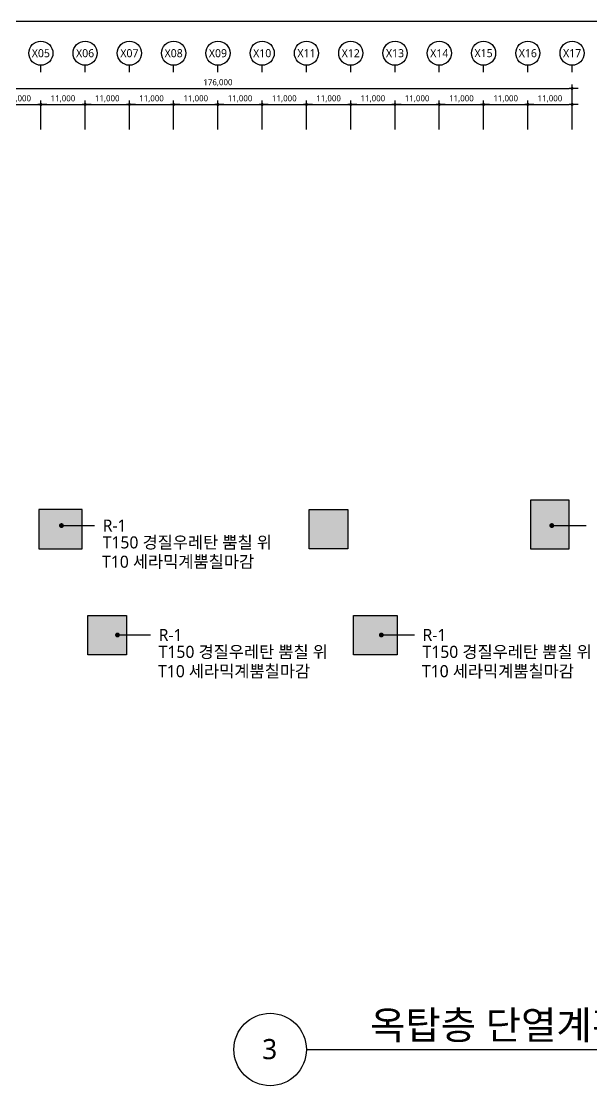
# Model space of a CAD drawing. Header units: millimetres. Extents: x 1037297 to 3512330, y 928637 to 1464837.
# Drawn here: x 3228058 to 3369784, y 1200237 to 1464837 of the extents above; entities that cross this region are included whole.
import ezdxf
from ezdxf.enums import TextEntityAlignment as Align

# ---------------------------------------------------------------- set-up
doc = ezdxf.new("R2010")
doc.units = ezdxf.units.MM
doc.header["$LTSCALE"] = 5
doc.header["$MEASUREMENT"] = 0
doc.header["$PDSIZE"] = -10
doc.layers.get('0').update_dxf_attribs({"linetype": 'CONTINUOUS'})
doc.layers.get('Defpoints').update_dxf_attribs({"color": 153, "linetype": 'CONTINUOUS'})
for name, color, linetype, lineweight in [('A-AXIS-BUBL', 7, 'CONTINUOUS', 25), ('A-DIMS', 7, 'CONTINUOUS', 25), ('A-MKXS-LEAD', 7, 'CONTINUOUS', 25), ('A-MKXS-TEXT1', 3, 'CONTINUOUS', 25), ('A-XXXX-HATC', 8, 'CONTINUOUS', 18), ('A-XXXX-SYMB', 7, 'CONTINUOUS', 25), ('A-XXXX-TXT1', 3, 'CONTINUOUS', 25), ('A-XXXX-TXT2', 3, 'CONTINUOUS', 25)]:
    doc.layers.add(name, color=color, linetype=linetype, lineweight=lineweight)
doc.styles.add('HY울릉도L', font='')
doc.styles.add('맑은고딕', font='malgun.ttf')
doc.styles.get('HY울릉도L').set_extended_font_data('HYwulM')
doc.dimstyles.new('CDIM', dxfattribs={"dimtxt": 3, "dimasz": 1.5, "dimexe": 2, "dimexo": 1, "dimgap": 1, "dimtad": 1, "dimdec": 0, "dimrnd": 0.5, "dimzin": 0, "dimdsep": 32, "dimlunit": 6, "dimtxsty": 'HY울릉도L', "dimblk1": '_CIDOT', "dimblk2": '_CIDOT', "dimsah": 1, "dimcen": 5.5, "dimclrd": 2, "dimclre": 2, "dimclrt": 7, "dimadec": 0, "dimazin": 0, "dimtfac": 1, "dimtdec": 0, "dimtix": 1, "dimtmove": 2, "dimatfit": 1, "dimldrblk": '_CIDOT', "dimfxl": 1, "dimtolj": 1, "dimtzin": 0, "dimlwd": -1, "dimarcsym": 0})

# ---------------------------------------------------------------- blocks, each defined once
blk = doc.blocks.new('_CIDOT')
at = {"color": 0, "linetype": 'ByBlock'}
blk.add_line((2, 0), (-1, 0), dxfattribs=at)
at = {"color": 0, "linetype": 'ByBlock', "const_width": 0.5}
blk.add_lwpolyline([(-0.25, 0, 1), (0.25, 0, 1)], format="xyb", close=True, dxfattribs=at)
blk = doc.blocks.new('*D27')
at = {"layer": 'A-DIMS', "lineweight": -2, "transparency": 16777216}
for p, q in [((159693, 255621), (159693, 262871)), ((170693, 255621), (170693, 262871))]:
    blk.add_line(p, q, dxfattribs=at)
at = {"layer": 'A-DIMS', "transparency": 16777216}
blk.add_line((160443, 261871), (169943, 261871), dxfattribs=at)
at = {"layer": 'Defpoints', "color": 0, "transparency": 16777216}
for p in [(170693, 261871), (159693, 255121), (170693, 255121)]:
    blk.add_point(p, dxfattribs=at)
at = {"layer": 'A-DIMS', "transparency": 16777216, "xscale": 750, "yscale": 750, "zscale": 750, "rotation": 180}
blk.add_blockref('_CIDOT', (159693, 261871), dxfattribs=at)
at = {"layer": 'A-DIMS', "transparency": 16777216, "xscale": 750, "yscale": 750, "zscale": 750}
blk.add_blockref('_CIDOT', (170693, 261871), dxfattribs=at)
at = {"layer": 'A-DIMS', "color": 3, "transparency": 16777216, "insert": (165193, 263275), "char_height": 1500, "attachment_point": 5, "style": '맑은고딕'}
blk.add_mtext('\\A1;11,000', dxfattribs=at)
blk = doc.blocks.new('*D28')
at = {"layer": 'A-DIMS', "lineweight": -2, "transparency": 16777216}
for p, q in [((170693, 255621), (170693, 262871)), ((181693, 255621), (181693, 262871))]:
    blk.add_line(p, q, dxfattribs=at)
at = {"layer": 'A-DIMS', "transparency": 16777216}
blk.add_line((171443, 261871), (180943, 261871), dxfattribs=at)
at = {"layer": 'Defpoints', "color": 0, "transparency": 16777216}
for p in [(181693, 261871), (170693, 255121), (181693, 255121)]:
    blk.add_point(p, dxfattribs=at)
at = {"layer": 'A-DIMS', "transparency": 16777216, "xscale": 750, "yscale": 750, "zscale": 750, "rotation": 180}
blk.add_blockref('_CIDOT', (170693, 261871), dxfattribs=at)
at = {"layer": 'A-DIMS', "transparency": 16777216, "xscale": 750, "yscale": 750, "zscale": 750}
blk.add_blockref('_CIDOT', (181693, 261871), dxfattribs=at)
at = {"layer": 'A-DIMS', "color": 3, "transparency": 16777216, "insert": (176193, 263275), "char_height": 1500, "attachment_point": 5, "style": '맑은고딕'}
blk.add_mtext('\\A1;11,000', dxfattribs=at)
blk = doc.blocks.new('*D29')
at = {"layer": 'A-DIMS', "lineweight": -2, "transparency": 16777216}
for p, q in [((181693, 255621), (181693, 262871)), ((192693, 255621), (192693, 262871))]:
    blk.add_line(p, q, dxfattribs=at)
at = {"layer": 'A-DIMS', "transparency": 16777216}
blk.add_line((182443, 261871), (191943, 261871), dxfattribs=at)
at = {"layer": 'Defpoints', "color": 0, "transparency": 16777216}
for p in [(192693, 261871), (181693, 255121), (192693, 255121)]:
    blk.add_point(p, dxfattribs=at)
at = {"layer": 'A-DIMS', "transparency": 16777216, "xscale": 750, "yscale": 750, "zscale": 750, "rotation": 180}
blk.add_blockref('_CIDOT', (181693, 261871), dxfattribs=at)
at = {"layer": 'A-DIMS', "transparency": 16777216, "xscale": 750, "yscale": 750, "zscale": 750}
blk.add_blockref('_CIDOT', (192693, 261871), dxfattribs=at)
at = {"layer": 'A-DIMS', "color": 3, "transparency": 16777216, "insert": (187193, 263275), "char_height": 1500, "attachment_point": 5, "style": '맑은고딕'}
blk.add_mtext('\\A1;11,000', dxfattribs=at)
blk = doc.blocks.new('*D30')
at = {"layer": 'A-DIMS', "lineweight": -2, "transparency": 16777216}
for p, q in [((192693, 255621), (192693, 262871)), ((203693, 255621), (203693, 262871))]:
    blk.add_line(p, q, dxfattribs=at)
at = {"layer": 'A-DIMS', "transparency": 16777216}
blk.add_line((193443, 261871), (202943, 261871), dxfattribs=at)
at = {"layer": 'Defpoints', "color": 0, "transparency": 16777216}
for p in [(203693, 261871), (192693, 255121), (203693, 255121)]:
    blk.add_point(p, dxfattribs=at)
at = {"layer": 'A-DIMS', "transparency": 16777216, "xscale": 750, "yscale": 750, "zscale": 750, "rotation": 180}
blk.add_blockref('_CIDOT', (192693, 261871), dxfattribs=at)
at = {"layer": 'A-DIMS', "transparency": 16777216, "xscale": 750, "yscale": 750, "zscale": 750}
blk.add_blockref('_CIDOT', (203693, 261871), dxfattribs=at)
at = {"layer": 'A-DIMS', "color": 3, "transparency": 16777216, "insert": (198193, 263275), "char_height": 1500, "attachment_point": 5, "style": '맑은고딕'}
blk.add_mtext('\\A1;11,000', dxfattribs=at)
blk = doc.blocks.new('*D31')
at = {"layer": 'A-DIMS', "lineweight": -2, "transparency": 16777216}
for p, q in [((203693, 255621), (203693, 262871)), ((214693, 255621), (214693, 262871))]:
    blk.add_line(p, q, dxfattribs=at)
at = {"layer": 'A-DIMS', "transparency": 16777216}
blk.add_line((204443, 261871), (213943, 261871), dxfattribs=at)
at = {"layer": 'Defpoints', "color": 0, "transparency": 16777216}
for p in [(214693, 261871), (203693, 255121), (214693, 255121)]:
    blk.add_point(p, dxfattribs=at)
at = {"layer": 'A-DIMS', "transparency": 16777216, "xscale": 750, "yscale": 750, "zscale": 750, "rotation": 180}
blk.add_blockref('_CIDOT', (203693, 261871), dxfattribs=at)
at = {"layer": 'A-DIMS', "transparency": 16777216, "xscale": 750, "yscale": 750, "zscale": 750}
blk.add_blockref('_CIDOT', (214693, 261871), dxfattribs=at)
at = {"layer": 'A-DIMS', "color": 3, "transparency": 16777216, "insert": (209193, 263275), "char_height": 1500, "attachment_point": 5, "style": '맑은고딕'}
blk.add_mtext('\\A1;11,000', dxfattribs=at)
blk = doc.blocks.new('*D32')
at = {"layer": 'A-DIMS', "lineweight": -2, "transparency": 16777216}
for p, q in [((214693, 255621), (214693, 262871)), ((225693, 255621), (225693, 262871))]:
    blk.add_line(p, q, dxfattribs=at)
at = {"layer": 'A-DIMS', "transparency": 16777216}
blk.add_line((215443, 261871), (224943, 261871), dxfattribs=at)
at = {"layer": 'Defpoints', "color": 0, "transparency": 16777216}
for p in [(225693, 261871), (214693, 255121), (225693, 255121)]:
    blk.add_point(p, dxfattribs=at)
at = {"layer": 'A-DIMS', "transparency": 16777216, "xscale": 750, "yscale": 750, "zscale": 750, "rotation": 180}
blk.add_blockref('_CIDOT', (214693, 261871), dxfattribs=at)
at = {"layer": 'A-DIMS', "transparency": 16777216, "xscale": 750, "yscale": 750, "zscale": 750}
blk.add_blockref('_CIDOT', (225693, 261871), dxfattribs=at)
at = {"layer": 'A-DIMS', "color": 3, "transparency": 16777216, "insert": (220193, 263275), "char_height": 1500, "attachment_point": 5, "style": '맑은고딕'}
blk.add_mtext('\\A1;11,000', dxfattribs=at)
blk = doc.blocks.new('*D33')
at = {"layer": 'A-DIMS', "lineweight": -2, "transparency": 16777216}
for p, q in [((225693, 255621), (225693, 262871)), ((236693, 255621), (236693, 262871))]:
    blk.add_line(p, q, dxfattribs=at)
at = {"layer": 'A-DIMS', "transparency": 16777216}
blk.add_line((226443, 261871), (235943, 261871), dxfattribs=at)
at = {"layer": 'Defpoints', "color": 0, "transparency": 16777216}
for p in [(236693, 261871), (225693, 255121), (236693, 255121)]:
    blk.add_point(p, dxfattribs=at)
at = {"layer": 'A-DIMS', "transparency": 16777216, "xscale": 750, "yscale": 750, "zscale": 750, "rotation": 180}
blk.add_blockref('_CIDOT', (225693, 261871), dxfattribs=at)
at = {"layer": 'A-DIMS', "transparency": 16777216, "xscale": 750, "yscale": 750, "zscale": 750}
blk.add_blockref('_CIDOT', (236693, 261871), dxfattribs=at)
at = {"layer": 'A-DIMS', "color": 3, "transparency": 16777216, "insert": (231193, 263275), "char_height": 1500, "attachment_point": 5, "style": '맑은고딕'}
blk.add_mtext('\\A1;11,000', dxfattribs=at)
blk = doc.blocks.new('*D34')
at = {"layer": 'A-DIMS', "lineweight": -2, "transparency": 16777216}
for p, q in [((236693, 255621), (236693, 262871)), ((247693, 255621), (247693, 262871))]:
    blk.add_line(p, q, dxfattribs=at)
at = {"layer": 'A-DIMS', "transparency": 16777216}
blk.add_line((237443, 261871), (246943, 261871), dxfattribs=at)
at = {"layer": 'Defpoints', "color": 0, "transparency": 16777216}
for p in [(247693, 261871), (236693, 255121), (247693, 255121)]:
    blk.add_point(p, dxfattribs=at)
at = {"layer": 'A-DIMS', "transparency": 16777216, "xscale": 750, "yscale": 750, "zscale": 750, "rotation": 180}
blk.add_blockref('_CIDOT', (236693, 261871), dxfattribs=at)
at = {"layer": 'A-DIMS', "transparency": 16777216, "xscale": 750, "yscale": 750, "zscale": 750}
blk.add_blockref('_CIDOT', (247693, 261871), dxfattribs=at)
at = {"layer": 'A-DIMS', "color": 3, "transparency": 16777216, "insert": (242193, 263275), "char_height": 1500, "attachment_point": 5, "style": '맑은고딕'}
blk.add_mtext('\\A1;11,000', dxfattribs=at)
blk = doc.blocks.new('*D35')
at = {"layer": 'A-DIMS', "lineweight": -2, "transparency": 16777216}
for p, q in [((247693, 255621), (247693, 262871)), ((258693, 255621), (258693, 262871))]:
    blk.add_line(p, q, dxfattribs=at)
at = {"layer": 'A-DIMS', "transparency": 16777216}
blk.add_line((248443, 261871), (257943, 261871), dxfattribs=at)
at = {"layer": 'Defpoints', "color": 0, "transparency": 16777216}
for p in [(258693, 261871), (247693, 255121), (258693, 255121)]:
    blk.add_point(p, dxfattribs=at)
at = {"layer": 'A-DIMS', "transparency": 16777216, "xscale": 750, "yscale": 750, "zscale": 750, "rotation": 180}
blk.add_blockref('_CIDOT', (247693, 261871), dxfattribs=at)
at = {"layer": 'A-DIMS', "transparency": 16777216, "xscale": 750, "yscale": 750, "zscale": 750}
blk.add_blockref('_CIDOT', (258693, 261871), dxfattribs=at)
at = {"layer": 'A-DIMS', "color": 3, "transparency": 16777216, "insert": (253193, 263275), "char_height": 1500, "attachment_point": 5, "style": '맑은고딕'}
blk.add_mtext('\\A1;11,000', dxfattribs=at)
blk = doc.blocks.new('*D36')
at = {"layer": 'A-DIMS', "lineweight": -2, "transparency": 16777216}
for p, q in [((258693, 255621), (258693, 262871)), ((269693, 255621), (269693, 262871))]:
    blk.add_line(p, q, dxfattribs=at)
at = {"layer": 'A-DIMS', "transparency": 16777216}
blk.add_line((259443, 261871), (268943, 261871), dxfattribs=at)
at = {"layer": 'Defpoints', "color": 0, "transparency": 16777216}
for p in [(269693, 261871), (258693, 255121), (269693, 255121)]:
    blk.add_point(p, dxfattribs=at)
at = {"layer": 'A-DIMS', "transparency": 16777216, "xscale": 750, "yscale": 750, "zscale": 750, "rotation": 180}
blk.add_blockref('_CIDOT', (258693, 261871), dxfattribs=at)
at = {"layer": 'A-DIMS', "transparency": 16777216, "xscale": 750, "yscale": 750, "zscale": 750}
blk.add_blockref('_CIDOT', (269693, 261871), dxfattribs=at)
at = {"layer": 'A-DIMS', "color": 3, "transparency": 16777216, "insert": (264193, 263275), "char_height": 1500, "attachment_point": 5, "style": '맑은고딕'}
blk.add_mtext('\\A1;11,000', dxfattribs=at)
blk = doc.blocks.new('*D37')
at = {"layer": 'A-DIMS', "lineweight": -2, "transparency": 16777216}
for p, q in [((269693, 255621), (269693, 262871)), ((280693, 255621), (280693, 262871))]:
    blk.add_line(p, q, dxfattribs=at)
at = {"layer": 'A-DIMS', "transparency": 16777216}
blk.add_line((270443, 261871), (279943, 261871), dxfattribs=at)
at = {"layer": 'Defpoints', "color": 0, "transparency": 16777216}
for p in [(280693, 261871), (269693, 255121), (280693, 255121)]:
    blk.add_point(p, dxfattribs=at)
at = {"layer": 'A-DIMS', "transparency": 16777216, "xscale": 750, "yscale": 750, "zscale": 750, "rotation": 180}
blk.add_blockref('_CIDOT', (269693, 261871), dxfattribs=at)
at = {"layer": 'A-DIMS', "transparency": 16777216, "xscale": 750, "yscale": 750, "zscale": 750}
blk.add_blockref('_CIDOT', (280693, 261871), dxfattribs=at)
at = {"layer": 'A-DIMS', "color": 3, "transparency": 16777216, "insert": (275193, 263275), "char_height": 1500, "attachment_point": 5, "style": '맑은고딕'}
blk.add_mtext('\\A1;11,000', dxfattribs=at)
blk = doc.blocks.new('*D38')
at = {"layer": 'A-DIMS', "lineweight": -2, "transparency": 16777216}
for p, q in [((280693, 255621), (280693, 262871)), ((291693, 255621), (291693, 262871))]:
    blk.add_line(p, q, dxfattribs=at)
at = {"layer": 'A-DIMS', "transparency": 16777216}
blk.add_line((281443, 261871), (290943, 261871), dxfattribs=at)
at = {"layer": 'Defpoints', "color": 0, "transparency": 16777216}
for p in [(291693, 261871), (280693, 255121), (291693, 255121)]:
    blk.add_point(p, dxfattribs=at)
at = {"layer": 'A-DIMS', "transparency": 16777216, "xscale": 750, "yscale": 750, "zscale": 750, "rotation": 180}
blk.add_blockref('_CIDOT', (280693, 261871), dxfattribs=at)
at = {"layer": 'A-DIMS', "transparency": 16777216, "xscale": 750, "yscale": 750, "zscale": 750}
blk.add_blockref('_CIDOT', (291693, 261871), dxfattribs=at)
at = {"layer": 'A-DIMS', "color": 3, "transparency": 16777216, "insert": (286193, 263275), "char_height": 1500, "attachment_point": 5, "style": '맑은고딕'}
blk.add_mtext('\\A1;11,000', dxfattribs=at)
blk = doc.blocks.new('*D39')
at = {"layer": 'A-DIMS', "lineweight": -2, "transparency": 16777216}
for p, q in [((126693, 255621), (126693, 266871)), ((302693, 255621), (302693, 266871))]:
    blk.add_line(p, q, dxfattribs=at)
at = {"layer": 'A-DIMS', "transparency": 16777216}
blk.add_line((127443, 265871), (301943, 265871), dxfattribs=at)
at = {"layer": 'Defpoints', "color": 0, "transparency": 16777216}
for p in [(302693, 265871), (126693, 255121), (302693, 255121)]:
    blk.add_point(p, dxfattribs=at)
at = {"layer": 'A-DIMS', "transparency": 16777216, "xscale": 750, "yscale": 750, "zscale": 750, "rotation": 180}
blk.add_blockref('_CIDOT', (126693, 265871), dxfattribs=at)
at = {"layer": 'A-DIMS', "transparency": 16777216, "xscale": 750, "yscale": 750, "zscale": 750}
blk.add_blockref('_CIDOT', (302693, 265871), dxfattribs=at)
at = {"layer": 'A-DIMS', "color": 3, "transparency": 16777216, "insert": (214693, 267275), "char_height": 1500, "attachment_point": 5, "style": '맑은고딕'}
blk.add_mtext('\\A1;176,000', dxfattribs=at)
blk = doc.blocks.new('*D40')
at = {"layer": 'A-DIMS', "lineweight": -2, "transparency": 16777216}
for p, q in [((291693, 255621), (291693, 262871)), ((302693, 255621), (302693, 262871))]:
    blk.add_line(p, q, dxfattribs=at)
at = {"layer": 'A-DIMS', "transparency": 16777216}
blk.add_line((292443, 261871), (301943, 261871), dxfattribs=at)
at = {"layer": 'Defpoints', "color": 0, "transparency": 16777216}
for p in [(302693, 261871), (291693, 255121), (302693, 255121)]:
    blk.add_point(p, dxfattribs=at)
at = {"layer": 'A-DIMS', "transparency": 16777216, "xscale": 750, "yscale": 750, "zscale": 750, "rotation": 180}
blk.add_blockref('_CIDOT', (291693, 261871), dxfattribs=at)
at = {"layer": 'A-DIMS', "transparency": 16777216, "xscale": 750, "yscale": 750, "zscale": 750}
blk.add_blockref('_CIDOT', (302693, 261871), dxfattribs=at)
at = {"layer": 'A-DIMS', "color": 3, "transparency": 16777216, "insert": (297193, 263275), "char_height": 1500, "attachment_point": 5, "style": '맑은고딕'}
blk.add_mtext('\\A1;11,000', dxfattribs=at)
blk = doc.blocks.new('DIM(210222)')
for p, q in [((170693, 269870.6), (170693, 271620.6)), ((181693, 269870.6), (181693, 271620.6)), ((192693, 269870.6), (192693, 271620.6)), ((203693, 269870.6), (203693, 271620.6)), ((214693, 269870.6), (214693, 271620.6)), ((225693, 269870.6), (225693, 271620.6)), ((236693, 269870.6), (236693, 271620.6)), ((247693, 269870.6), (247693, 271620.6)), ((258693, 269870.6), (258693, 271620.6)), ((269693, 269870.6), (269693, 271620.6)), ((280693, 269870.6), (280693, 271620.6)), ((291693, 269870.6), (291693, 271620.6)), ((302693, 269870.6), (302693, 271620.6))]:
    blk.add_line(p, q)
at = {"layer": 'A-AXIS-BUBL', "ltscale": 0.2}
for centre in [(170693, 274620.6), (181693, 274620.6), (192693, 274620.6), (203693, 274620.6), (214693, 274620.6), (225693, 274620.6), (236693, 274620.6), (247693, 274620.6), (258693, 274620.6), (269693, 274620.6), (280693, 274620.6), (291693, 274620.6), (302693, 274620.6)]:
    blk.add_circle(centre, 3000, dxfattribs=at)
at = {"layer": 'A-XXXX-TXT2', "ltscale": 0.2, "style": '맑은고딕'}
for s, p in [('X05', (170693, 274620.6)), ('X06', (181693, 274620.6)), ('X07', (192693, 274620.6)), ('X08', (203693, 274620.6)), ('X09', (214693, 274620.6)), ('X10', (225693, 274620.6)), ('X11', (236693, 274620.6)), ('X12', (247693, 274620.6)), ('X13', (258693, 274620.6)), ('X14', (269693, 274620.6)), ('X15', (280693, 274620.6)), ('X16', (291693, 274620.6)), ('X17', (302693, 274620.6))]:
    blk.add_text(s, height=2000, dxfattribs=at).set_placement(p, align=Align.MIDDLE)
at = {"layer": 'A-DIMS'}
for p1, p2, distance, picture, middle in [((126693, 255120.6), (302693, 255120.6), 10750, '*D39', (214693, 267275.5)), ((159693, 255120.6), (170693, 255120.6), 6750, '*D27', (165193, 263275.5)), ((170693, 255120.6), (181693, 255120.6), 6750, '*D28', (176193, 263275.5)), ((181693, 255120.6), (192693, 255120.6), 6750, '*D29', (187193, 263275.5)), ((192693, 255120.6), (203693, 255120.6), 6750, '*D30', (198193, 263275.5)), ((203693, 255120.6), (214693, 255120.6), 6750, '*D31', (209193, 263275.5)), ((214693, 255120.6), (225693, 255120.6), 6750, '*D32', (220193, 263275.5)), ((225693, 255120.6), (236693, 255120.6), 6750, '*D33', (231193, 263275.5)), ((236693, 255120.6), (247693, 255120.6), 6750, '*D34', (242193, 263275.5)), ((247693, 255120.6), (258693, 255120.6), 6750, '*D35', (253193, 263275.5)), ((258693, 255120.6), (269693, 255120.6), 6750, '*D36', (264193, 263275.5)), ((269693, 255120.6), (280693, 255120.6), 6750, '*D37', (275193, 263275.5)), ((280693, 255120.6), (291693, 255120.6), 6750, '*D38', (286193, 263275.5)), ((291693, 255120.6), (302693, 255120.6), 6750, '*D40', (297193, 263275.5))]:
    dim = blk.add_aligned_dim(p1=p1, p2=p2, distance=distance, dimstyle='CDIM', override={"dimscale": 500, "dimtxsty": '맑은고딕', "dimclrd": 256, "dimclre": 256, "dimclrt": 3}, dxfattribs=at)
    dim.commit()
    dim.dimension.update_dxf_attribs({"geometry": picture, "text_midpoint": middle})

msp = doc.modelspace()

# ---------------------------------------------------------------- hatches: boundary and pattern name
at = {"layer": 'A-XXXX-HATC'}
h = msp.add_hatch(dxfattribs=at)
h.set_pattern_fill('HONEY', color=30, scale=6000)
h.set_pattern_definition([(0, (359375, 268100), (1125, 649.51905), [750, -1500]), (120, (359375, 268100), (-1125, 649.51905), [750, -1500]), (60, (359375, 268100), (2e-13, 1299.0381), [-1500, 750])])
h.paths.add_polyline_path([(3189665, 1305058), (3189665, 1317158), (3199215, 1317158), (3199215, 1305058)])
h.paths.add_polyline_path([(3243215, 1333658), (3243215, 1343508), (3232415, 1343508), (3232415, 1333658)])
h.paths.add_polyline_path([(3310615, 1307308), (3310615, 1317158), (3321415, 1317158), (3321415, 1307308)])
h.paths.add_polyline_path([(3364165, 1345758), (3354615, 1345758), (3354615, 1333658), (3364165, 1333658)])
h.paths.add_polyline_path([(3244615, 1307308), (3244615, 1317158), (3254215, 1317158), (3254215, 1307308)])
h.paths.add_polyline_path([(3299615, 1333658), (3299615, 1343508), (3309215, 1343508), (3309215, 1333658)])

# ---------------------------------------------------------------- linework, layer by layer
msp.add_line((2717297, 1464837), (3436047, 1464837))
for points in [[(3364165, 1345758), (3354615, 1345758), (3354615, 1333658), (3364165, 1333658)], [(3243215, 1333658), (3243215, 1343508), (3232415, 1343508), (3232415, 1333658)], [(3299615, 1333658), (3299615, 1343508), (3309215, 1343508), (3309215, 1333658)], [(3244615, 1307308), (3244615, 1317158), (3254215, 1317158), (3254215, 1307308)], [(3310615, 1307308), (3310615, 1317158), (3321415, 1317158), (3321415, 1307308)]]:
    msp.add_lwpolyline(points, close=True)
at = {"layer": 'A-MKXS-LEAD'}
for p, q in [((3237739, 1339489), (3246278, 1339489)), ((3359872, 1339489), (3368411, 1339489)), ((3251650, 1312280), (3260189, 1312280)), ((3317213, 1312280), (3325752, 1312280))]:
    msp.add_line(p, q, dxfattribs=at)
at = {"layer": 'A-MKXS-LEAD', "const_width": 600}
for points in [[(3238039, 1339189, 1), (3238039, 1339789, 1)], [(3359872, 1339189, 1), (3359872, 1339789, 1)], [(3251950, 1311979, 1), (3251950, 1312579, 1)], [(3317513, 1311979, 1), (3317513, 1312579, 1)]]:
    msp.add_lwpolyline(points, format="xyb", close=True, dxfattribs=at)
at = {"layer": 'A-XXXX-SYMB'}
msp.add_line((3298888, 1209237), (3436047, 1209237), dxfattribs=at)
msp.add_circle((3289888, 1209237), 9000, dxfattribs=at)

# ---------------------------------------------------------------- block references
msp.add_blockref('DIM(210222)', (3062222, 1182287))

# ---------------------------------------------------------------- texts
at = {"layer": 'A-MKXS-TEXT1', "style": '맑은고딕'}
for s, p in [('R-1', (3248278, 1339489)), ('T150 경질우레탄 뿜칠 위', (3248278, 1335300)), ('T10 세라믹계뿜칠마감', (3248128, 1330496)), ('R-1', (3262189, 1312280)), ('R-1', (3327752, 1312280)), ('T150 경질우레탄 뿜칠 위', (3262189, 1308090)), ('T150 경질우레탄 뿜칠 위', (3327752, 1308090)), ('T10 세라믹계뿜칠마감', (3262040, 1303287)), ('T10 세라믹계뿜칠마감', (3327603, 1303287))]:
    msp.add_text(s, height=3000, dxfattribs=at).set_placement(p, align=Align.MIDDLE_LEFT)
at = {"layer": 'A-XXXX-TXT1', "style": '맑은고딕'}
msp.add_text('옥탑층 단열계획도(벽체+천정)', height=7000, dxfattribs=at).set_placement((3433189, 1209690), align=Align.BOTTOM_RIGHT)
msp.add_text('3', height=5000, dxfattribs=at).set_placement((3289773, 1209344), align=Align.MIDDLE)

doc.saveas('drawing.dxf')
